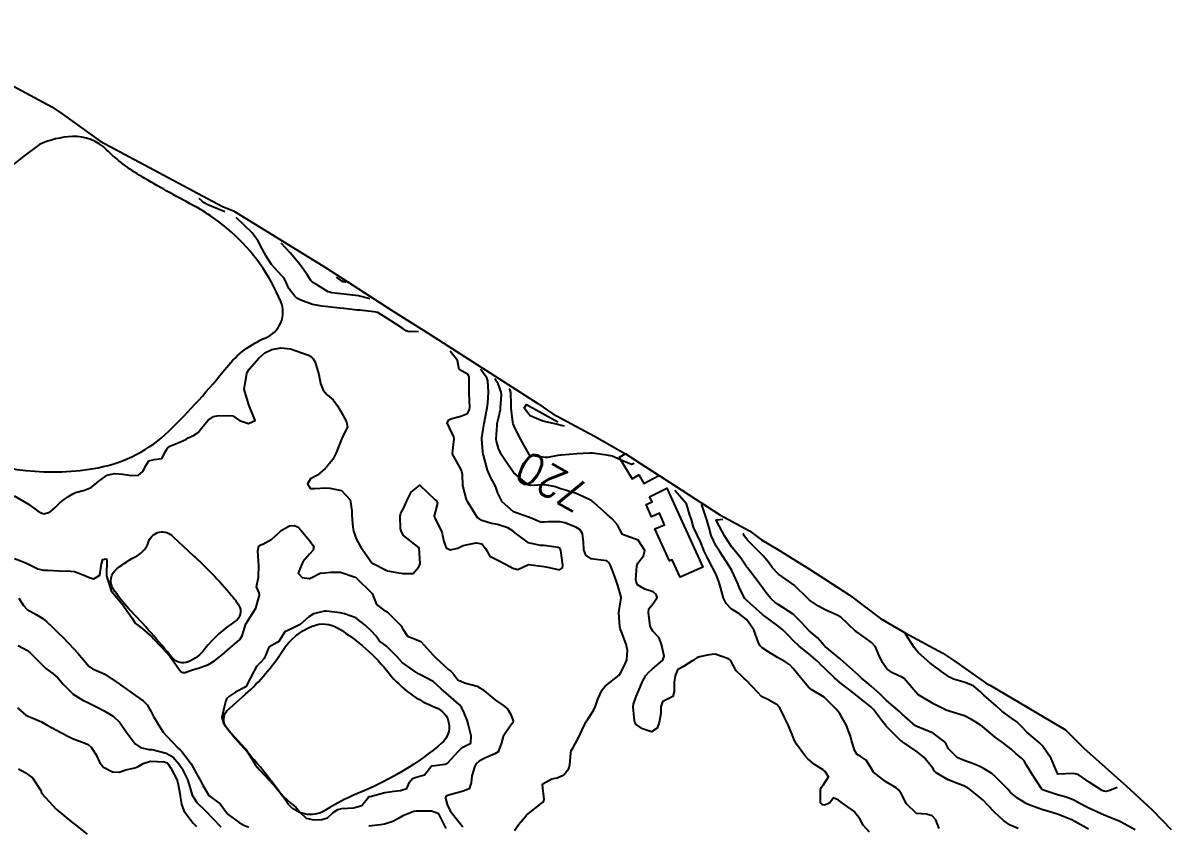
# Model space of a CAD drawing. Header units: metres. Extents: x 298520 to 308411, y 7433745 to 7450750.
# Drawn here: x 303812.3 to 303959.1, y 7440379.2 to 7440481.9 of the extents above; entities that cross this region are included whole.
import ezdxf
from ezdxf.enums import TextEntityAlignment as Align

# ---------------------------------------------------------------- set-up
doc = ezdxf.new("R2010")
doc.units = ezdxf.units.M
doc.header["$LTSCALE"] = 10
for name, color, linetype in [('Area', 45, 'Continuous'), ('Cotas', 45, 'Continuous'), ('Curvas de Nivel 1m', 11, 'Continuous'), ('Curvas de Nivel 5m', 15, 'Continuous'), ('Edificações', 30, 'Continuous'), ('Hidrografia', 140, 'Continuous')]:
    doc.layers.add(name, color=color, linetype=linetype)
doc.styles.add('Style-STANDARD', font='STANDARD.shx')

msp = doc.modelspace()

# ---------------------------------------------------------------- linework, layer by layer
at = {"layer": 'Area'}
msp.add_polyline3d([(303796.02, 7440481.88, 715.82), (303816.03, 7440471.16, 718.23), (303817.32, 7440470.24, 723.53), (303822.21, 7440466.75, 730.56), (303837.84, 7440458.41, 726.87), (303839.24, 7440457.86, 727), (303851.02, 7440450.61, 718.35), (303859.45, 7440445.14, 717.8), (303864.37, 7440442.05, 718.24), (303878.16, 7440433.19, 722.64), (303880.06, 7440431.87, 721.48), (303885.41, 7440429.02, 720.79), (303889.37, 7440426.76, 720.67), (303895, 7440423.13, 727.76), (303901.42, 7440418.98, 726.09), (303905.21, 7440416.91, 733.21), (303906.74, 7440415.76, 723.45), (303908.85, 7440414.55, 723.41), (303912.88, 7440412.03, 723.8), (303917.97, 7440408.74, 737.31), (303921.96, 7440405.71, 736.52), (303925.03, 7440403.91, 724.33), (303929.94, 7440401.26, 725.52), (303931.34, 7440400.35, 724.64), (303935.5, 7440397.39, 736.26), (303936.01, 7440397.13, 727.82), (303945.63, 7440391.47, 740.31), (303947.95, 7440389.11, 727.06), (303953.41, 7440384.26, 732.16), (303956.69, 7440381.24, 731.76), (303959.11, 7440378.74, 728.56)], dxfattribs=at)
at = {"layer": 'Curvas de Nivel 1m', "flags": 128}
for points, elevation in [([(303838.14, 7440457.73), (303835.95, 7440458.63), (303835.49, 7440458.89), (303835.23, 7440459.1), (303834.85, 7440459.43)], 718), ([(303862.89, 7440442.37), (303862.06, 7440442.4), (303861.69, 7440442.39), (303861.3, 7440442.52), (303860.89, 7440442.79), (303859.31, 7440443.83), (303857.7, 7440444.83), (303857.21, 7440444.95), (303855.33, 7440445.14), (303855.03, 7440445.16), (303853.33, 7440445.35), (303852.82, 7440445.4), (303851.33, 7440445.57), (303850.59, 7440445.66), (303849.34, 7440445.86), (303847.86, 7440446.43), (303847.35, 7440446.7), (303847.07, 7440446.95), (303846.33, 7440447.93), (303845.86, 7440448.97), (303845.68, 7440449.28), (303845.38, 7440449.6), (303844.1, 7440450.99), (303843.41, 7440452.06), (303842.91, 7440453.01), (303842.38, 7440453.96), (303841.64, 7440455.03), (303839.59, 7440456.99)], 718), ([(303856.7, 7440446.6), (303855.21, 7440447), (303853.36, 7440447.18), (303851.8, 7440447.35), (303851.36, 7440447.5), (303849.96, 7440448.33), (303849.37, 7440448.7), (303849.14, 7440448.93), (303848.7, 7440449.62), (303847.76, 7440450.95), (303846.51, 7440452.42), (303845.33, 7440453.71)], 719), ([(303811.19, 7440421.39), (303813.03, 7440420.33), (303814.36, 7440419.35), (303815.01, 7440419.11), (303815.75, 7440419.33), (303816.42, 7440419.92), (303817.03, 7440420.51), (303817.48, 7440420.86), (303818.15, 7440421.3), (303818.69, 7440421.65), (303819.05, 7440421.83), (303820.21, 7440422.12), (303821.06, 7440422.48), (303822.02, 7440423.26), (303823.07, 7440424.05), (303824.04, 7440424.26), (303825.07, 7440424.19), (303825.91, 7440424.05), (303827.07, 7440424.01), (303827.7, 7440424.56), (303828, 7440425.18), (303828.41, 7440425.86), (303829.1, 7440426.05), (303830.08, 7440426.18), (303830.59, 7440427.16), (303830.78, 7440427.49), (303831.12, 7440427.73), (303832.18, 7440428.19), (303833.13, 7440428.6), (303833.45, 7440428.8), (303834.14, 7440429.11), (303834.73, 7440429.51), (303835.14, 7440430.04), (303835.98, 7440431.09), (303836.7, 7440431.54), (303837.16, 7440431.63), (303838.56, 7440431.66), (303839.16, 7440431.61), (303840, 7440431.04), (303841.15, 7440430.63), (303842.01, 7440431.02), (303841.18, 7440433.03), (303840.61, 7440435.04), (303840.69, 7440435.56), (303840.93, 7440437.03), (303841.01, 7440437.26), (303841.24, 7440437.6), (303842.46, 7440439.01), (303843.26, 7440439.68), (303844.15, 7440440.11), (303845.27, 7440440.31), (303846.52, 7440440.22), (303847.26, 7440439.94), (303848.82, 7440439.38), (303849.25, 7440439.1), (303849.42, 7440438.93), (303849.67, 7440438.5), (303850.17, 7440436.92), (303850.38, 7440435.76), (303850.7, 7440434.92), (303851.2, 7440434.33), (303851.98, 7440433.69), (303852.54, 7440432.89), (303853.17, 7440431.81), (303853.7, 7440430.87), (303853.82, 7440430.2), (303853.13, 7440428.88), (303852.37, 7440426.89), (303851.96, 7440426.04), (303851.08, 7440425.01), (303851.03, 7440424.97), (303850.96, 7440424.91), (303849.97, 7440424.03), (303849.07, 7440423.56), (303848.69, 7440422.94), (303849.05, 7440422.32), (303849.65, 7440422.33), (303851.06, 7440422.41), (303851.56, 7440422.39), (303853.05, 7440422.08), (303854.16, 7440420.87), (303854.38, 7440419.5), (303854.36, 7440418.87), (303854.49, 7440417.37), (303854.6, 7440416.86), (303854.98, 7440415.8), (303855.52, 7440414.85), (303856.94, 7440412.84), (303858.93, 7440411.81), (303860.11, 7440411.61), (303860.92, 7440411.47), (303862.23, 7440411.46), (303862.94, 7440412.32), (303863.07, 7440412.63), (303863.11, 7440412.76), (303862.96, 7440414.76), (303860.99, 7440416.31), (303860.7, 7440416.79), (303860.61, 7440417.18), (303860.53, 7440418.79), (303860.63, 7440419.18), (303861.02, 7440419.85), (303861.39, 7440420.78), (303861.95, 7440421.88), (303863.06, 7440422.76), (303865.04, 7440420.9), (303865.19, 7440420.74), (303865.33, 7440420.44), (303865.02, 7440419.29), (303864.91, 7440418.85), (303864.91, 7440418.74), (303865.01, 7440418.5), (303865.89, 7440416.73), (303866.15, 7440415.55), (303866.43, 7440414.73), (303866.96, 7440414.51), (303867.93, 7440414.71), (303868.6, 7440415.06), (303868.97, 7440415.13), (303870.25, 7440415.4), (303870.97, 7440415.27), (303871.46, 7440414.66), (303872, 7440413.7), (303872.95, 7440413.2), (303874.1, 7440412.63), (303874.94, 7440412.13), (303875.58, 7440411.97), (303876.94, 7440412.6), (303878.94, 7440412.37), (303879.2, 7440412.3), (303880.93, 7440411.92), (303881.31, 7440412.17), (303881.34, 7440412.55), (303881.1, 7440414.41), (303881.06, 7440414.55), (303880.97, 7440414.69), (303880.75, 7440414.77), (303878.97, 7440415.03), (303878.5, 7440415.04), (303876.97, 7440415.39), (303875.28, 7440416.62), (303875, 7440416.86), (303874.31, 7440417.32), (303873, 7440417.73), (303872.21, 7440417.85), (303871.01, 7440418.25), (303870.41, 7440418.68), (303869.28, 7440420.44), (303869.14, 7440420.69), (303869.04, 7440420.93), (303868.54, 7440422.7), (303868.51, 7440424.13), (303868.39, 7440424.7), (303867.41, 7440426.42), (303867.26, 7440426.72), (303867.26, 7440426.86), (303867.47, 7440428.71), (303867.42, 7440429), (303867.14, 7440429.45), (303866.55, 7440430.73), (303866.77, 7440431.11), (303867.16, 7440431.3), (303868.29, 7440431.58), (303869.17, 7440431.93), (303869.42, 7440432.44), (303869.45, 7440432.69), (303869.35, 7440434.54), (303869.35, 7440434.69), (303869.35, 7440436.57), (303869.34, 7440436.69), (303869.24, 7440436.92), (303868.11, 7440437.57), (303867.86, 7440438.71), (303866.93, 7440439.89)], 718), ([(303875.16, 7440378.61), (303875.74, 7440379.41), (303876.56, 7440380.39), (303876.65, 7440380.51), (303876.73, 7440380.6), (303878.58, 7440382.04), (303878.87, 7440382.28), (303878.97, 7440382.57), (303878.75, 7440384.42), (303878.79, 7440384.57), (303879.96, 7440385.21), (303880.61, 7440385.35), (303881.46, 7440385.7), (303882.12, 7440386.54), (303882.23, 7440386.94), (303882.35, 7440388.53), (303882.41, 7440388.78), (303882.66, 7440389.2), (303883.37, 7440390.52), (303883.96, 7440391.78), (303884.32, 7440392.51), (303884.71, 7440393.08), (303885.28, 7440393.93), (303885.53, 7440394.49), (303885.84, 7440395.38), (303886.34, 7440396.48), (303886.49, 7440396.74), (303886.76, 7440397.06), (303888.54, 7440398.45), (303888.78, 7440398.82), (303889.3, 7440399.93), (303889.53, 7440400.44), (303889.63, 7440401.62), (303889.45, 7440402.44), (303888.84, 7440404.02), (303888.71, 7440404.32), (303888.69, 7440404.45), (303888.65, 7440404.64), (303888.49, 7440406.46), (303888.81, 7440408.36), (303888.8, 7440408.45), (303888.38, 7440409.93), (303888.22, 7440410.46), (303887.77, 7440411.63), (303887.44, 7440412.47), (303887.28, 7440412.81), (303886.95, 7440413.1), (303886.24, 7440413.19), (303884.95, 7440413.33), (303884.27, 7440413.82), (303884.01, 7440414.51), (303883.97, 7440415.52), (303883.85, 7440416.52), (303883.54, 7440417.06), (303883, 7440417.41), (303881.62, 7440417.93), (303881.01, 7440418.06), (303879.49, 7440418.09), (303879.01, 7440418.04), (303878.48, 7440418.05), (303877.19, 7440418.6), (303877.07, 7440418.65), (303877.01, 7440418.66), (303876.95, 7440418.67), (303875.02, 7440419.36), (303873.59, 7440420.63), (303873.05, 7440421.73), (303872.72, 7440422.65), (303872.14, 7440423.72), (303871.73, 7440424.66), (303871.19, 7440426.6), (303871.16, 7440426.67), (303871.15, 7440426.7), (303871.12, 7440427.04), (303870.98, 7440428.67), (303870.98, 7440428.82), (303871.15, 7440429.89), (303871.28, 7440430.67), (303871.6, 7440432.24), (303871.68, 7440432.66), (303871.77, 7440433.24), (303871.86, 7440434.66), (303871.77, 7440436.11), (303871.61, 7440436.48), (303870.83, 7440437.61)], 719), ([(303890.46, 7440425.53), (303890.12, 7440425.42), (303889.1, 7440425.85), (303887.67, 7440426.47), (303886.98, 7440426.61), (303885.12, 7440426.85), (303884.75, 7440426.87), (303883.12, 7440426.78), (303881.19, 7440426.62), (303881.11, 7440426.62), (303881.04, 7440426.62), (303880.69, 7440426.55), (303879.37, 7440426.31), (303879.11, 7440426.3), (303877.15, 7440426.56), (303877.11, 7440426.57), (303877.07, 7440426.6), (303877.02, 7440426.7), (303875.99, 7440428.61), (303875.15, 7440430.18), (303874.99, 7440430.62), (303874.96, 7440430.82), (303874.76, 7440432.62), (303874.74, 7440433.07), (303874.7, 7440434.63), (303874.61, 7440434.92), (303874.5, 7440435.1)], 721), ([(303881.57, 7440430.33), (303881.36, 7440430.34), (303881.15, 7440430.38), (303880.53, 7440430.56), (303878.79, 7440430.95), (303877.17, 7440431.61), (303876.42, 7440432.61), (303876.7, 7440433.09), (303880.71, 7440430.85)], 722), ([(303929.45, 7440378.87), (303929.02, 7440379.97), (303928.56, 7440380.48), (303927.86, 7440380.69), (303926.56, 7440380.76), (303925.3, 7440382.01), (303924.6, 7440383.31), (303924.31, 7440383.74), (303923.95, 7440384.03), (303922.62, 7440384.86), (303921.08, 7440386.07), (303920.64, 7440386.76), (303920.14, 7440387.57), (303919.36, 7440388.09), (303918.92, 7440388.36), (303918.66, 7440388.79), (303918.25, 7440390.1), (303918.12, 7440390.67), (303917.57, 7440392.11), (303916.72, 7440393.58), (303916.29, 7440394.12), (303914.75, 7440395.63), (303913.91, 7440396.15), (303913.17, 7440396.57), (303912.76, 7440396.94), (303911.73, 7440398.18), (303910.78, 7440399.32), (303910.36, 7440399.77), (303909.73, 7440400.21), (303908.8, 7440400.74), (303907.56, 7440401.48), (303906.82, 7440401.95), (303906.53, 7440402.24), (303906.33, 7440402.74), (303905.76, 7440404.25), (303904.86, 7440405.54), (303903.98, 7440406.27), (303903.29, 7440406.69), (303902.88, 7440406.96), (303902.22, 7440407.63), (303901.88, 7440408.3), (303901.5, 7440409.71), (303901.32, 7440410.31), (303900.93, 7440411.32), (303900.44, 7440412.32), (303899.88, 7440413.39), (303899.43, 7440414.33), (303898.98, 7440415.42), (303898.56, 7440416.34), (303898.07, 7440417.41), (303897.78, 7440418.35), (303897.6, 7440418.94), (303897.17, 7440420.36), (303895.65, 7440422.07)], 721), ([(303939.54, 7440378.84), (303938.55, 7440379.29), (303937.68, 7440379.87), (303936.57, 7440380.88), (303935.62, 7440381.89), (303935.12, 7440382.44), (303934.59, 7440382.92), (303933.31, 7440383.92), (303932.61, 7440384.32), (303932.01, 7440384.54), (303930.62, 7440385.09), (303929.09, 7440385.97), (303928.86, 7440386.2), (303928.64, 7440386.57), (303927.49, 7440387.99), (303926.66, 7440388.67), (303924.76, 7440389.93), (303924.67, 7440389.98), (303924.65, 7440390), (303924.62, 7440390.02), (303922.7, 7440391.92), (303922.59, 7440392.05), (303922.22, 7440392.54), (303921.06, 7440394.07), (303920.73, 7440394.42), (303919.24, 7440395.6), (303918.75, 7440395.97), (303918.58, 7440396.1), (303916.77, 7440397.51), (303916.08, 7440398.13), (303914.78, 7440399.34), (303914.37, 7440399.73), (303913.97, 7440400.15), (303912.81, 7440401.21), (303911.58, 7440402.18), (303910.83, 7440402.87), (303910.18, 7440403.55), (303909.51, 7440404.21), (303908.85, 7440404.76), (303906.87, 7440406.24), (303904.89, 7440408), (303904.75, 7440408.12), (303904.61, 7440408.26), (303904.03, 7440409.4), (303903.66, 7440410.28), (303902.94, 7440411.83), (303902.68, 7440412.29), (303902.23, 7440413.01), (303901.37, 7440414.31), (303900.97, 7440414.94), (303900.32, 7440416.32), (303900.04, 7440417.29), (303899.75, 7440418.32), (303899.11, 7440420.25), (303899.11, 7440420.27)], 722), ([(303811.24, 7440413.39), (303812.49, 7440412.92), (303812.94, 7440412.71), (303814.21, 7440412.07), (303814.93, 7440411.91), (303815.5, 7440411.9), (303816.93, 7440411.8), (303818.45, 7440411.77), (303818.93, 7440411.7), (303820.03, 7440411.28), (303820.92, 7440410.91), (303821.38, 7440410.8), (303822.14, 7440411.25), (303822.38, 7440412.69), (303822.55, 7440413.25), (303822.94, 7440413.32), (303823.01, 7440413.24), (303823.03, 7440413.15), (303822.99, 7440411.24), (303822.99, 7440411.17), (303823.58, 7440409.23), (303824.88, 7440407.7), (303825.11, 7440407.45), (303825.28, 7440407.21), (303826.3, 7440405.75), (303826.63, 7440405.19), (303826.72, 7440405.07), (303826.84, 7440405), (303827.57, 7440404.45), (303828.82, 7440403.33), (303828.98, 7440403.17), (303830.8, 7440401.22), (303830.83, 7440401.18), (303830.86, 7440401.15), (303831.08, 7440400.87), (303832.32, 7440399.13), (303832.53, 7440398.88), (303832.77, 7440398.8), (303833.07, 7440398.81), (303833.87, 7440399.11), (303834.57, 7440399.3), (303834.78, 7440399.34), (303836.06, 7440399.81), (303836.79, 7440400.3), (303837.25, 7440400.62), (303837.77, 7440401.07), (303838.81, 7440401.97), (303839.41, 7440402.45), (303840.03, 7440403.04), (303840.35, 7440403.51), (303840.82, 7440405.03), (303840.83, 7440405.05), (303840.84, 7440405.07), (303842.11, 7440407.01), (303842.57, 7440408.69), (303842.51, 7440409.01), (303842.16, 7440409.75), (303842.45, 7440411.01), (303842.47, 7440412.54), (303842.43, 7440413.01), (303842.33, 7440414.38), (303842.46, 7440415.01), (303842.81, 7440415.16), (303842.97, 7440415.2), (303844.13, 7440415.84), (303844.99, 7440416.62), (303845.16, 7440416.8), (303845.35, 7440416.98), (303846.4, 7440417.56), (303847, 7440417.62), (303847.47, 7440417.42), (303847.9, 7440416.95), (303848.97, 7440415.68), (303849.5, 7440414.92), (303849.43, 7440414.45), (303848.95, 7440413.95), (303848.09, 7440412.94), (303847.5, 7440411.52), (303848.02, 7440410.94), (303848.92, 7440410.81), (303849.02, 7440410.83), (303849.15, 7440410.93), (303850.32, 7440411.52), (303850.93, 7440411.56), (303851.65, 7440411.62), (303852.92, 7440411.63), (303854.79, 7440410.99), (303854.91, 7440410.9), (303854.96, 7440410.86), (303856.89, 7440408.98), (303856.96, 7440408.91), (303856.99, 7440408.84), (303857.53, 7440407.48), (303858.41, 7440406.82), (303858.87, 7440406.58), (303860.67, 7440404.79), (303860.84, 7440404.43), (303861.48, 7440403.43), (303862.82, 7440402.93), (303863.18, 7440402.76), (303864.81, 7440400.99), (303865.05, 7440400.74), (303866.78, 7440399.15), (303867.02, 7440398.96), (303867.27, 7440398.71), (303867.93, 7440397.86), (303868.76, 7440397.5), (303870.39, 7440397.04), (303870.75, 7440396.85), (303871.02, 7440396.67), (303872.73, 7440395.28), (303873.68, 7440394.64), (303874.26, 7440394.17), (303874.71, 7440393.42), (303874.98, 7440392.62), (303874.95, 7440392.36), (303874.7, 7440392.07), (303873.71, 7440390.63), (303873.51, 7440389.8), (303873.08, 7440388.64), (303872.65, 7440388.38), (303871.44, 7440387.87), (303870.64, 7440387.44), (303870.24, 7440387.07), (303870.07, 7440386.68), (303869.73, 7440385.57), (303869.61, 7440384.68), (303869.35, 7440383.93), (303868.59, 7440383.61), (303867.06, 7440383.18), (303866.59, 7440383.05), (303866.37, 7440382.93), (303866.36, 7440382.72), (303866.57, 7440381.9), (303866.95, 7440381.1), (303867.23, 7440380.71), (303868.54, 7440379.08)], 719), ([(303948.54, 7440378.78), (303946.82, 7440379.76), (303946.56, 7440379.9), (303946.31, 7440380.01), (303944.57, 7440380.68), (303943.33, 7440381.05), (303942.57, 7440381.26), (303941.05, 7440381.83), (303940.58, 7440382.04), (303939.46, 7440382.72), (303938.6, 7440383.46), (303938.23, 7440383.86), (303936.63, 7440385.52), (303936.18, 7440385.89), (303935.21, 7440386.47), (303934.64, 7440386.79), (303933.86, 7440387.13), (303932.65, 7440387.53), (303931.77, 7440387.94), (303930.66, 7440389.05), (303930.35, 7440389.64), (303930.12, 7440389.96), (303928.69, 7440391.04), (303926.94, 7440391.75), (303926.7, 7440391.84), (303926.44, 7440392), (303924.72, 7440393.49), (303924.45, 7440393.75), (303924.15, 7440394.03), (303922.74, 7440395.22), (303921.87, 7440396.06), (303920.76, 7440397.07), (303920.2, 7440397.51), (303919.54, 7440398.09), (303919.16, 7440398.48), (303918.78, 7440398.81), (303917.28, 7440400.12), (303916.8, 7440400.56), (303914.88, 7440402.14), (303914.82, 7440402.2), (303913.92, 7440403.24), (303912.84, 7440404.14), (303912.81, 7440404.17), (303911.86, 7440405.18), (303910.9, 7440406.19), (303910.87, 7440406.22), (303910.8, 7440406.27), (303908.89, 7440407.49), (303908.47, 7440407.8), (303907.97, 7440408.22), (303907.46, 7440408.8), (303906.91, 7440409.59), (303906.43, 7440410.24), (303904.94, 7440412.19), (303904.89, 7440412.26), (303904.09, 7440413.41), (303903.41, 7440414.28), (303902.97, 7440414.83), (303902, 7440416.3), (303901.01, 7440418.2), (303900.97, 7440418.31), (303900.98, 7440418.34), (303901.82, 7440418.42)], 723), ([(303954.54, 7440378.68), (303952.66, 7440379.69), (303952.55, 7440379.74), (303952.47, 7440379.77), (303950.57, 7440380.54), (303949.13, 7440381.18), (303948.58, 7440381.45), (303948, 7440381.75), (303946.59, 7440382.53), (303945.69, 7440382.87), (303944.6, 7440383.15), (303942.69, 7440383.81), (303942.6, 7440383.87), (303941.31, 7440385.82), (303940.64, 7440386.97), (303940.31, 7440387.5), (303939.98, 7440387.84), (303939.27, 7440388.46), (303938.66, 7440389.01), (303937.5, 7440389.87), (303936.68, 7440390.47), (303934.99, 7440391.9), (303934.7, 7440392.11), (303933.59, 7440392.79), (303932.72, 7440393.24), (303930.86, 7440393.81), (303930.72, 7440393.86), (303930.65, 7440393.88), (303930.45, 7440393.95), (303928.73, 7440394.78), (303926.75, 7440396), (303924.97, 7440398.02), (303924.77, 7440398.18), (303923.5, 7440398.76), (303922.78, 7440399.25), (303922.2, 7440400.06), (303921.71, 7440401.16), (303921.3, 7440402.07), (303920.83, 7440402.62), (303919.99, 7440403.24), (303918.84, 7440404.05), (303918.77, 7440404.1), (303916.87, 7440405.86), (303916.44, 7440406.12), (303914.88, 7440406.82), (303914.03, 7440407.3), (303912.89, 7440408.06), (303912.76, 7440408.17), (303910.91, 7440409.98), (303910.64, 7440410.19), (303908.93, 7440411.37), (303908.11, 7440412.22), (303907.62, 7440412.9), (303906.96, 7440413.74), (303906.46, 7440414.25), (303904.98, 7440415.69), (303904.53, 7440416.27), (303904.46, 7440416.54), (303904.53, 7440416.57)], 724), ([(303811.7, 7440402.27), (303812.81, 7440401.64), (303813.22, 7440401.36), (303814.78, 7440399.77), (303815.25, 7440399.33), (303816.12, 7440398.67), (303816.76, 7440398.1), (303817.48, 7440397.3), (303818.73, 7440396.01), (303819.97, 7440395.28), (303820.72, 7440394.94), (303821.81, 7440394.35), (303822.71, 7440393.89), (303823.85, 7440393.23), (303824.69, 7440392.41), (303825.51, 7440391.21), (303826.66, 7440389.69), (303827.36, 7440389.19), (303828.42, 7440388.94), (303828.65, 7440388.97), (303828.85, 7440388.97), (303830.65, 7440388.48), (303831.5, 7440388), (303832.26, 7440387.13), (303832.62, 7440386.56), (303833.36, 7440385.11), (303833.68, 7440384.02), (303833.96, 7440383.11), (303834.57, 7440382.19), (303835.64, 7440381.09), (303836.55, 7440380.15), (303837.63, 7440379.06)], 721), ([(303811.61, 7440394.27), (303812.7, 7440393.36), (303814.69, 7440392.48), (303815.43, 7440392.07), (303816.68, 7440391.38), (303816.81, 7440391.31), (303818.67, 7440390.34), (303820.14, 7440389.8), (303820.66, 7440389.59), (303821.06, 7440389.26), (303821.68, 7440388.29), (303822.15, 7440387.25), (303822.62, 7440386.68), (303823.77, 7440386.08), (303824.62, 7440386.05), (303825.47, 7440386.36), (303826.62, 7440386.62), (303827.05, 7440386.77), (303827.71, 7440387.18), (303828.64, 7440387.46), (303830.42, 7440387.36), (303830.63, 7440387.31), (303830.74, 7440387.25), (303830.83, 7440387.15), (303831.22, 7440386.55), (303831.98, 7440385.13), (303832.14, 7440384.67), (303832.41, 7440383.12), (303832.43, 7440382.98), (303832.57, 7440381.94), (303832.91, 7440381.12), (303834.1, 7440379.54), (303834.49, 7440379.1)], 722), ([(303811.75, 7440386.5), (303812.62, 7440386.03), (303813.54, 7440385.35), (303814.59, 7440383.7), (303814.68, 7440383.43), (303814.74, 7440383.34), (303816.56, 7440381.32), (303818.54, 7440379.7), (303819.07, 7440379.28), (303820.52, 7440378.13)], 723), ([(303866.41, 7440378.85), (303865.51, 7440380.73), (303864.57, 7440381.06), (303862.88, 7440381.08), (303862.57, 7440381.07), (303862.31, 7440381.03), (303861.66, 7440380.78), (303860.9, 7440380.45), (303860.55, 7440380.26), (303859.61, 7440379.74), (303858.54, 7440379.41), (303858.03, 7440379.33), (303856.54, 7440379.16)], 719)]:
    msp.add_lwpolyline(points, dxfattribs=dict(at, elevation=elevation))
at = {"layer": 'Curvas de Nivel 1m', "elevation": 719, "flags": 128}
msp.add_lwpolyline([(303854.86, 7440405.78), (303853.45, 7440406.29), (303852.87, 7440406.42), (303851.12, 7440406.65), (303850.87, 7440406.65), (303849.47, 7440406.31), (303848.86, 7440405.91), (303847.77, 7440404.95), (303846.84, 7440404.49), (303845.8, 7440404.01), (303845.18, 7440402.98), (303845.05, 7440402.75), (303844.82, 7440402.65), (303843.75, 7440402.06), (303843.32, 7440400.99), (303843.18, 7440400.61), (303842.79, 7440400.17), (303842.2, 7440399.59), (303841.89, 7440399.01), (303840.96, 7440397.24), (303840.84, 7440397.03), (303840.81, 7440396.98), (303840.75, 7440396.94), (303839.51, 7440396.27), (303838.73, 7440395.77), (303838.34, 7440395.44), (303838.2, 7440395.06), (303838.03, 7440394.38), (303837.76, 7440393.06), (303837.95, 7440392.31), (303838.69, 7440391.34), (303838.94, 7440391.05), (303840.65, 7440389.15), (303840.76, 7440389.03), (303841.5, 7440387.88), (303842.03, 7440387.01), (303842.62, 7440386.29), (303843.85, 7440384.99), (303844.59, 7440384.15), (303845.6, 7440382.97), (303846.57, 7440382.11), (303847.21, 7440381.59), (303847.7, 7440380.94), (303848.55, 7440380.19), (303849.5, 7440379.97), (303850.55, 7440379.99), (303851.26, 7440380.2), (303852, 7440380.9), (303852.57, 7440381.28), (303853.09, 7440381.41), (303854.57, 7440381.5), (303855.64, 7440381.79), (303856.49, 7440382.84), (303856.52, 7440382.9), (303856.58, 7440382.93), (303856.71, 7440382.96), (303858.59, 7440383.45), (303859.76, 7440383.63), (303860.59, 7440383.7), (303861.4, 7440383.98), (303861.75, 7440384.78), (303862.13, 7440385.25), (303862.61, 7440385.42), (303863.66, 7440385.72), (303864.45, 7440386.74), (303864.63, 7440386.88), (303866.28, 7440387.08), (303866.64, 7440387.24), (303867.98, 7440388.7), (303868.3, 7440389.05), (303868.66, 7440389.3), (303869.59, 7440389.76), (303869.61, 7440390.68), (303869.3, 7440392.08), (303869.11, 7440392.69), (303868.71, 7440393.64), (303868.37, 7440394.35), (303868.11, 7440394.7), (303866.74, 7440395.9), (303865.81, 7440396.73), (303864.76, 7440397.63), (303862.88, 7440398.65), (303862.77, 7440398.71), (303862.74, 7440398.73), (303862.66, 7440398.76), (303860.79, 7440400.1), (303860.17, 7440400.8), (303858.82, 7440402.18), (303858.44, 7440402.44), (303857.91, 7440402.82), (303857.46, 7440403.46), (303856.84, 7440404.11), (303856.09, 7440404.85)], close=True, dxfattribs=at)
at = {"layer": 'Curvas de Nivel 5m', "flags": 128}
for points, elevation in [([(303853.62, 7440448.71), (303853.51, 7440448.74), (303853.37, 7440448.75), (303853.26, 7440448.77), (303853.03, 7440448.89), (303852.41, 7440449.38)], 720), ([(303920.54, 7440378.4), (303919.73, 7440379.27), (303919.31, 7440380.09), (303918.57, 7440381.07), (303917.1, 7440382.11), (303916.59, 7440382.47), (303915.95, 7440382.77), (303915.48, 7440382.13), (303914.86, 7440381.85), (303914.58, 7440381.87), (303914.27, 7440382.14), (303914.3, 7440383.84), (303914.42, 7440384.14), (303914.49, 7440384.26), (303914.61, 7440384.41), (303915.31, 7440385.44), (303914.87, 7440386.14), (303914.64, 7440386.35), (303913.53, 7440387.05), (303912.65, 7440387.74), (303912.28, 7440388.17), (303911.22, 7440389.63), (303910.91, 7440390.19), (303910.68, 7440390.87), (303910.13, 7440392.2), (303909.63, 7440393.12), (303909.15, 7440394.21), (303908.73, 7440394.68), (303907.65, 7440395.32), (303906.75, 7440395.75), (303906.26, 7440396.24), (303904.77, 7440397.84), (303904.55, 7440398.04), (303904.26, 7440398.27), (303903.51, 7440399.01), (303902.84, 7440400.29), (303902.79, 7440400.37), (303902.53, 7440400.56), (303900.81, 7440401.13), (303900.04, 7440401.08), (303898.8, 7440400.79), (303898.46, 7440400.68), (303897.96, 7440400.34), (303896.79, 7440399.59), (303896.02, 7440399.13), (303895.69, 7440398.37), (303895.57, 7440397.57), (303895.58, 7440396.37), (303895.4, 7440395.72), (303894.74, 7440395.38), (303894.09, 7440395.03), (303893.88, 7440394.39), (303893.87, 7440393.55), (303893.68, 7440392.4), (303893.4, 7440391.69), (303892.69, 7440391.22), (303891.53, 7440391.58), (303890.7, 7440392.14), (303890.54, 7440392.43), (303890.5, 7440392.63), (303890.35, 7440394.43), (303890.4, 7440394.76), (303890.74, 7440395.75), (303890.94, 7440396.23), (303891.03, 7440396.43), (303891.55, 7440397.63), (303891.97, 7440398.42), (303892.34, 7440398.85), (303892.78, 7440399.24), (303894.13, 7440400.39), (303894.28, 7440400.91), (303893.97, 7440402.39), (303893.68, 7440403.25), (303892.84, 7440404.09), (303892.62, 7440404.41), (303892.49, 7440404.77), (303892.28, 7440406.42), (303892.34, 7440406.95), (303892.89, 7440407.64), (303893.39, 7440408.4), (303893.28, 7440408.79), (303892.9, 7440409.13), (303891.84, 7440409.48), (303890.91, 7440410.03), (303890.72, 7440410.43), (303890.68, 7440410.67), (303890.82, 7440412.43), (303890.84, 7440412.53), (303890.95, 7440412.79), (303891.65, 7440413.73), (303891.85, 7440414.42), (303890.98, 7440415.72), (303888.99, 7440416.45), (303888.29, 7440417.74), (303887.64, 7440418.47), (303887.3, 7440418.76), (303887.02, 7440419), (303885.37, 7440420.5), (303885.04, 7440420.74), (303884.54, 7440421.01), (303883.05, 7440421.68), (303881.39, 7440422.21), (303881.06, 7440422.31), (303880.42, 7440422.56), (303879.07, 7440422.8), (303877.2, 7440422.73), (303877.06, 7440422.77), (303876.46, 7440423.21), (303875.08, 7440424.35), (303874.87, 7440424.62), (303874.35, 7440425.37), (303873.5, 7440426.64), (303873.12, 7440427.46), (303872.86, 7440428.38), (303872.84, 7440428.64), (303872.94, 7440430.44), (303872.97, 7440430.64), (303873, 7440430.8), (303873.17, 7440431.52), (303873.36, 7440432.46), (303873.38, 7440432.64), (303873.51, 7440434.32), (303873.48, 7440434.64), (303873.06, 7440435.73), (303872.67, 7440436.35)], 720), ([(303811.79, 7440408.29), (303812.4, 7440407.37), (303812.87, 7440406.86), (303813.99, 7440406.21), (303814.85, 7440405.73), (303815.34, 7440405.33), (303816.09, 7440404.58), (303816.83, 7440403.88), (303817.41, 7440403.3), (303818.81, 7440401.84), (303819.32, 7440401.28), (303820.78, 7440399.58), (303821.21, 7440399.26), (303822.33, 7440398.81), (303822.77, 7440398.59), (303824.6, 7440397.37), (303824.75, 7440397.27), (303824.78, 7440397.25), (303824.81, 7440397.22), (303826.73, 7440395.86), (303827.7, 7440395.19), (303828.21, 7440394.67), (303828.71, 7440393.77), (303829.03, 7440393.17), (303829.47, 7440392.39), (303830.26, 7440391.15), (303830.68, 7440390.7), (303832.18, 7440389.13), (303832.44, 7440388.91), (303832.65, 7440388.7), (303833.83, 7440387.11), (303834.61, 7440385.72), (303834.93, 7440385.1), (303835.3, 7440384.39), (303836.07, 7440383.09), (303836.58, 7440382.67), (303837.52, 7440382.01), (303838.2, 7440381.06), (303838.56, 7440380.65), (303839.95, 7440379.63), (303840.54, 7440379.27), (303841.18, 7440379.02)], 720), ([(303952.22, 7440384.08), (303951.28, 7440383.7), (303950.75, 7440383.56), (303950.6, 7440383.61), (303950.53, 7440383.64), (303950.28, 7440383.71), (303948.62, 7440384.79), (303947.22, 7440385.75), (303946.63, 7440385.89), (303944.63, 7440385.79), (303943.78, 7440387.8), (303942.67, 7440389.43), (303942.29, 7440389.81), (303940.69, 7440391.18), (303940.05, 7440391.84), (303939.37, 7440392.51), (303938.71, 7440392.97), (303937.49, 7440393.87), (303936.73, 7440394.54), (303935.17, 7440395.9), (303934.76, 7440396.31), (303933.9, 7440397.05), (303932.77, 7440397.53), (303931.31, 7440397.94), (303930.78, 7440398.2), (303929.76, 7440398.95), (303928.79, 7440399.65), (303928.32, 7440399.98), (303926.81, 7440401.3), (303926.27, 7440402.01), (303925.2, 7440403.65), (303925.15, 7440403.81)], 725)]:
    msp.add_lwpolyline(points, dxfattribs=dict(at, elevation=elevation))
at = {"layer": 'Edificações', "elevation": 720.67}
msp.add_lwpolyline([(303889.37, 7440426.76), (303888.55, 7440426.31), (303890.21, 7440423.57), (303891.05, 7440424.08), (303891.72, 7440422.97), (303893.64, 7440424), (303892.19, 7440424.94), (303891.36, 7440425.47), (303890.68, 7440425.92)], close=True, dxfattribs=at)
at = {"layer": 'Edificações'}
msp.add_lwpolyline([(303892.41, 7440421.26), (303894.64, 7440422.39), (303899.25, 7440412.29), (303896.36, 7440410.98), (303895.33, 7440413.22), (303894.98, 7440413.08), (303893.12, 7440417.16), (303894.36, 7440417.71), (303893.7, 7440419.17), (303892.69, 7440418.71), (303891.98, 7440420.27), (303892.77, 7440420.63)], close=True, dxfattribs=at)
at = {"layer": 'Hidrografia'}
for points in [[(303814.42, 7440466.33), (303812.45, 7440464.84, 0.031175), (303802.79, 7440456.54, -0.035247), (303793.26, 7440448.49, 0.039592), (303787.64, 7440443.66, 0.489569), (303788.38, 7440437.93, -0.061705), (303795.97, 7440432.11, 0.095521), (303803.71, 7440426.95, 0.146151), (303821.94, 7440425, 0.148363), (303830.98, 7440429.69, 0.031129), (303838.37, 7440437.85, -0.126577), (303843.37, 7440441.62, 0.414642), (303845.28, 7440446.26, 0.111859), (303838.97, 7440455.14, 0.061342), (303834.01, 7440458.59, -0.012599), (303827.49, 7440462.24, -0.059575), (303823.01, 7440465.67, 0.206021), (303818.66, 7440467.35, 0.098677)], [(303831.53, 7440416.14), (303834.1, 7440413.76, -0.012728), (303836.52, 7440411.41, -0.020057), (303839, 7440408.67, -0.034919), (303839.92, 7440407.38, -0.409054), (303839.47, 7440405.37, 0.084872), (303835.58, 7440401.81, -0.128876), (303833.44, 7440400.17, -0.331467), (303831.45, 7440400.66, 0.019129), (303825.83, 7440406.99, -0.051213), (303823.86, 7440409.51, -0.386726), (303824.32, 7440412.07, -0.040902), (303826.91, 7440413.74, 0.1954), (303828.38, 7440415.51, -0.590298)], [(303838.39, 7440393.88), (303840.77, 7440396.02, 0.06647), (303845.54, 7440401.61, -0.15251), (303849.29, 7440404.73, -0.241706), (303852.65, 7440404.45, -0.085544), (303859.15, 7440398.67, 0.134553), (303865.1, 7440394.33, -0.570466), (303865.88, 7440389.79, -0.079412), (303855.72, 7440383.6, 0.042277), (303851, 7440381.19, -0.398922), (303846.07, 7440382.2, 0.033987), (303839.81, 7440389.98, -0.024948), (303838.35, 7440391.73, -0.345684)]]:
    msp.add_lwpolyline(points, format="xyb", close=True, dxfattribs=at)

# ---------------------------------------------------------------- texts
at = {"layer": 'Cotas', "style": 'Style-STANDARD'}
msp.add_text('720', height=4, rotation=150.3141, dxfattribs=at).set_placement((303879.93, 7440423.21, 720), align=Align.MIDDLE_CENTER)

doc.saveas('drawing.dxf')
